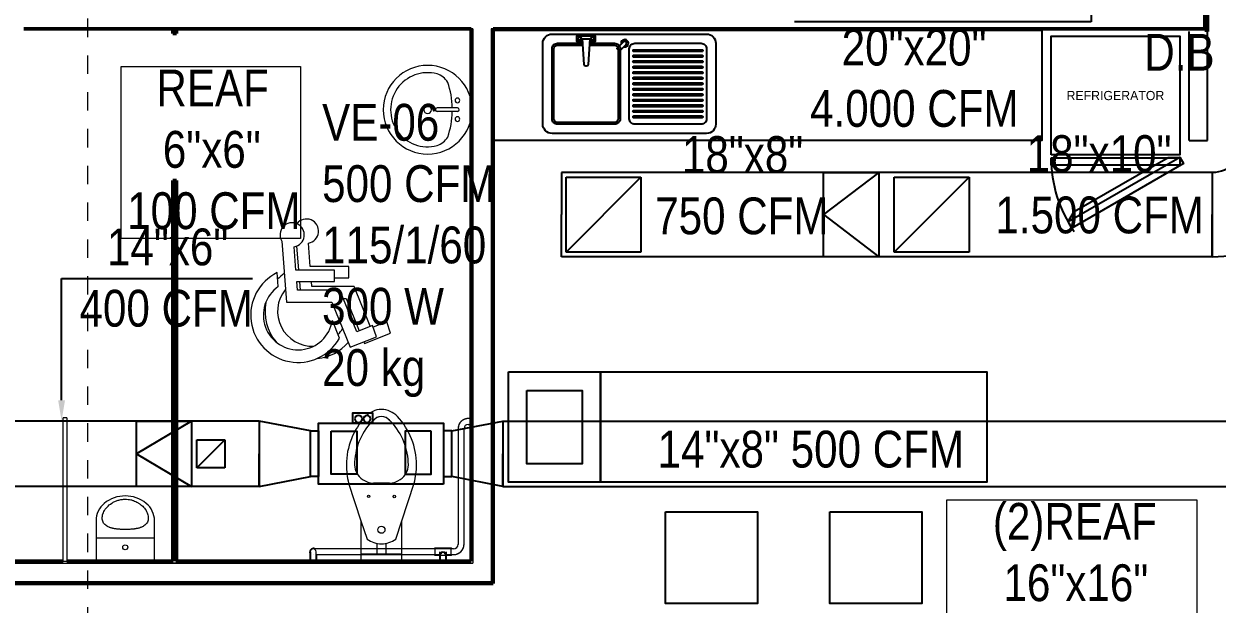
# Model space of a CAD drawing. Header units: inches. Extents: x -3 to 209, y -384 to 20.
# Drawn here: x 162.09 to 168.58, y -5.19 to -2.04 of the extents above; entities that cross this region are included whole.
import ezdxf
from ezdxf import colors
from ezdxf.entities.mleader import LeaderData, LeaderLine
from ezdxf.math import Vec2, Vec3

# ---------------------------------------------------------------- set-up
doc = ezdxf.new("R2010")
doc.units = ezdxf.units.IN
doc.header["$MEASUREMENT"] = 0
doc.linetypes.add('Grid Line 1_2_', pattern=[0.022225, 0.0127, -0.003175, 0.003175, -0.003175])
doc.linetypes.add('HIDDEN2', pattern=[0.1875, 0.125, -0.0625])
for name, color, linetype, lineweight in [('A-GENM', 253, 'Continuous', 9), ('A-WALL-PATT', 253, 'Continuous', 50), ('HVAC -Textos Extraccion', 2, 'Continuous', 9), ('HVAC -Textos Rejillas', 2, 'Continuous', 9), ('L-SITE', 253, 'Continuous', 9), ('P-SANR-FIXT', 253, 'Continuous', 9), ('Q-SPCQ', 253, 'Continuous', 9), ('S-GRID', 253, 'Continuous', 9)]:
    doc.layers.add(name, color=color, linetype=linetype, lineweight=lineweight)
for name, color, linetype in [('A-WALL', 253, 'Continuous'), ('BASE PLAN$0$NBS-HEAVY', 253, 'Continuous'), ('HVAC-Equipos', 3, 'Continuous'), ('HVAC-Extraccion', 114, 'Continuous'), ('HVAC-Rejillas', 2, 'HIDDEN2'), ('NFF-FURN', 253, 'Continuous'), ('NFF-LIGHT', 253, 'Continuous')]:
    doc.layers.add(name, color=color, linetype=linetype)
doc.styles.add('Arial Narrow', font='ARIALN.TTF', dxfattribs={"height": 0.00295})
doc.styles.add('darwinmerispeTEXT01', font='GOTHIC.TTF')
doc.styles.get("Standard").update_dxf_attribs({"font": 'arial.ttf'})

# ---------------------------------------------------------------- blocks, each defined once
blk = doc.blocks.new('rr')
at = {"linetype": 'ByBlock', "lineweight": -2}
for p, q in [((-0.0127, -0.0127), (0.0127, 0.0127)), ((-0.0127, -0.0127), (-0.0127, 0.0127)), ((-0.0127, 0.0127), (0.0127, 0.0127)), ((0.0127, 0.0127), (0.0127, -0.0127)), ((0.0127, -0.0127), (-0.0127, -0.0127))]:
    blk.add_line(p, q, dxfattribs=at)
blk = doc.blocks.new('VE')
for points in [[(-74845.233, 50895.4877), (-74845.1261, 50895.4877), (-74845.1261, 50895.5447), (-74845.233, 50895.5447)], [(-74845.619, 50895.1567), (-74844.939, 50895.1567), (-74844.939, 50895.4877), (-74845.619, 50895.4877)], [(-74845.619, 50895.4462), (-74845.619, 50895.1982), (-74845.6629, 50895.1982), (-74845.6629, 50895.4462)], [(-74845.5507, 50895.4454), (-74845.41, 50895.4454), (-74845.41, 50895.2115), (-74845.5507, 50895.2115)], [(-74845.0073, 50895.4454), (-74845.148, 50895.4454), (-74845.148, 50895.2115), (-74845.0073, 50895.2115)], [(-74844.939, 50895.4462), (-74844.939, 50895.1982), (-74844.8952, 50895.1982), (-74844.8952, 50895.4462)]]:
    blk.add_lwpolyline(points, close=True)
for centre in [(-74845.2028, 50895.5112), (-74845.1563, 50895.5112)]:
    blk.add_circle(centre, 0.0193)
blk = doc.blocks.new('faucet1')
at = {"layer": 'NFF-LIGHT', "linetype": 'ByBlock', "lineweight": -2}
blk.add_lwpolyline([(-103268.5, -52509.1), (-103299.5, -52509.1), (-103299.5, -52479.1), (-103199.5, -52479.1), (-103199.5, -52509.1), (-103230.5, -52509.1)], dxfattribs=at)
blk.add_lwpolyline([(-103269.5, -52494.1), (-103229.5, -52494.1), (-103238.9, -52634.8, -0.394848), (-103248.9, -52644.1), (-103250.2, -52644.1, -0.394848), (-103260.1, -52634.8), (-103269.5, -52494.1)], format="xyb", dxfattribs=at)
for centre, radius in [((-103284.5, -52494.1), 10), ((-103284.5, -52494.1), 8), ((-103214.5, -52494.1), 10), ((-103214.5, -52494.1), 8)]:
    blk.add_circle(centre, radius, dxfattribs=at)
blk = doc.blocks.new('sink1')
at = {"layer": 'NFF-LIGHT', "linetype": 'ByBlock', "lineweight": -2}
for points in [[(-103370.8, -52320.6), (-102530.8, -52320.6, -0.414214), (-102480.8, -52370.6), (-102480.8, -52810.6, -0.414214), (-102530.8, -52860.6), (-103370.8, -52860.6, -0.414214), (-103420.8, -52810.6), (-103420.8, -52370.6, -0.414214)], [(-102968.8, -52363.5), (-102968.8, -52363.5, 0.414214), (-102982.9, -52363.5), (-103018.3, -52398.9), (-103004.1, -52413), (-102968.8, -52377.7, 0.414214)], [(-102920.8, -52370.6), (-102560.8, -52370.6, -0.414214), (-102530.8, -52400.6), (-102530.8, -52780.6, -0.414214), (-102560.8, -52810.6), (-102920.8, -52810.6, -0.414214), (-102950.8, -52780.6), (-102950.8, -52400.6, -0.414214)], [(-102550.8, -52410.6), (-102550.8, -52410.6, -0.414214), (-102555.8, -52415.6), (-102925.8, -52415.6, -0.414214), (-102930.8, -52410.6), (-102930.8, -52410.6, -0.414214), (-102925.8, -52405.6), (-102555.8, -52405.6, -0.414214)], [(-102550.8, -52440.6), (-102550.8, -52440.6, -0.414214), (-102555.8, -52445.6), (-102925.8, -52445.6, -0.414214), (-102930.8, -52440.6), (-102930.8, -52440.6, -0.414214), (-102925.8, -52435.6), (-102555.8, -52435.6, -0.414214)], [(-102550.8, -52470.6), (-102550.8, -52470.6, -0.414214), (-102555.8, -52475.6), (-102925.8, -52475.6, -0.414214), (-102930.8, -52470.6), (-102930.8, -52470.6, -0.414214), (-102925.8, -52465.6), (-102555.8, -52465.6, -0.414214)], [(-102550.8, -52500.6), (-102550.8, -52500.6, -0.414214), (-102555.8, -52505.6), (-102925.8, -52505.6, -0.414214), (-102930.8, -52500.6), (-102930.8, -52500.6, -0.414214), (-102925.8, -52495.6), (-102555.8, -52495.6, -0.414214)], [(-102550.8, -52530.6), (-102550.8, -52530.6, -0.414214), (-102555.8, -52535.6), (-102925.8, -52535.6, -0.414214), (-102930.8, -52530.6), (-102930.8, -52530.6, -0.414214), (-102925.8, -52525.6), (-102555.8, -52525.6, -0.414214)], [(-102550.8, -52560.6), (-102550.8, -52560.6, -0.414214), (-102555.8, -52565.6), (-102925.8, -52565.6, -0.414214), (-102930.8, -52560.6), (-102930.8, -52560.6, -0.414214), (-102925.8, -52555.6), (-102555.8, -52555.6, -0.414214)], [(-102550.8, -52590.6), (-102550.8, -52590.6, -0.414214), (-102555.8, -52595.6), (-102925.8, -52595.6, -0.414214), (-102930.8, -52590.6), (-102930.8, -52590.6, -0.414214), (-102925.8, -52585.6), (-102555.8, -52585.6, -0.414214)], [(-102550.8, -52620.6), (-102550.8, -52620.6, -0.414214), (-102555.8, -52625.6), (-102925.8, -52625.6, -0.414214), (-102930.8, -52620.6), (-102930.8, -52620.6, -0.414214), (-102925.8, -52615.6), (-102555.8, -52615.6, -0.414214)], [(-102550.8, -52650.6), (-102550.8, -52650.6, -0.414214), (-102555.8, -52655.6), (-102925.8, -52655.6, -0.414214), (-102930.8, -52650.6), (-102930.8, -52650.6, -0.414214), (-102925.8, -52645.6), (-102555.8, -52645.6, -0.414214)], [(-102550.8, -52680.6), (-102550.8, -52680.6, -0.414214), (-102555.8, -52685.6), (-102925.8, -52685.6, -0.414214), (-102930.8, -52680.6), (-102930.8, -52680.6, -0.414214), (-102925.8, -52675.6), (-102555.8, -52675.6, -0.414214)], [(-102550.8, -52710.6), (-102550.8, -52710.6, -0.414214), (-102555.8, -52715.6), (-102925.8, -52715.6, -0.414214), (-102930.8, -52710.6), (-102930.8, -52710.6, -0.414214), (-102925.8, -52705.6), (-102555.8, -52705.6, -0.414214)], [(-102550.8, -52740.6), (-102550.8, -52740.6, -0.414214), (-102555.8, -52745.6), (-102925.8, -52745.6, -0.414214), (-102930.8, -52740.6), (-102930.8, -52740.6, -0.414214), (-102925.8, -52735.6), (-102555.8, -52735.6, -0.414214)], [(-102550.8, -52770.6), (-102550.8, -52770.6, -0.414214), (-102555.8, -52775.6), (-102925.8, -52775.6, -0.414214), (-102930.8, -52770.6), (-102930.8, -52770.6, -0.414214), (-102925.8, -52765.6), (-102555.8, -52765.6, -0.414214)]]:
    blk.add_lwpolyline(points, format="xyb", close=True, dxfattribs=at)
for points in [[(-103167.5, -52370.6), (-103030.8, -52370.6, -0.414214), (-103000.8, -52400.6), (-103000.8, -52780.6, -0.414214), (-103030.8, -52810.6), (-103340.8, -52810.6, -0.414214), (-103370.8, -52780.6), (-103370.8, -52400.6, -0.414214), (-103340.8, -52370.6), (-103204.2, -52370.6)], [(-103168.2, -52380.6), (-103030.8, -52380.6, -0.414214), (-103010.8, -52400.6), (-103010.8, -52780.6, -0.414214), (-103030.8, -52800.6), (-103340.8, -52800.6, -0.414214), (-103360.8, -52780.6), (-103360.8, -52400.6, -0.414214), (-103340.8, -52380.6), (-103203.5, -52380.6)]]:
    blk.add_lwpolyline(points, format="xyb", dxfattribs=at)
blk.add_arc((-102975.8, -52370.6), 20, 255, 195, dxfattribs=at)
blk.add_blockref('faucet1', (63.7, 148.5), dxfattribs=at)

msp = doc.modelspace()

# ---------------------------------------------------------------- linework, layer by layer
at = {"layer": 'A-GENM'}
for p, q in [((164.0909, -4.2014), (164.0802, -4.192)), ((163.8585, -4.533), (163.9258, -4.7381)), ((164.0798, -4.533), (163.9941, -4.533)), ((164.0798, -4.533), (163.9941, -4.533)), ((164.1481, -4.7381), (164.2155, -4.533)), ((163.9258, -4.7381), (163.9589, -4.8386)), ((163.9258, -4.7381), (163.9258, -4.9584)), ((164.1151, -4.8386), (164.1481, -4.7381)), ((164.1481, -4.9584), (164.1481, -4.7381)), ((164.0116, -4.8606), (164.0116, -4.9203)), ((164.0624, -4.9203), (164.0624, -4.8606)), ((164.1481, -4.9203), (163.9258, -4.9203)), ((163.9258, -4.9584), (164.1481, -4.9584))]:
    msp.add_line(p, q, dxfattribs=at)
for centre, radius in [((163.9671, -4.606), 0.00635), ((164.1068, -4.606), 0.00666), ((164.037, -4.787), 0.0191)]:
    msp.add_circle(centre, radius, dxfattribs=at)
for centre, radius, start, end in [((164.0385, -4.2535), 0.1206, 90.74885, 136.84973), ((164.0354, -4.2535), 0.1206, 43.15027, 89.25115), ((164.2317, -4.4346), 0.3853, 136.84973, 180), ((164.2317, -4.4346), 0.3409, 136.84973, 180), ((164.0385, -4.2535), 0.0761, 126.06918, 136.84973), ((164.037, -4.2262), 0.0551, 90, 145.88652), ((164.037, -4.2262), 0.0551, 90, 141.66023), ((164.037, -4.2262), 0.0551, 38.33977, 90), ((164.037, -4.2262), 0.0551, 34.11348, 90), ((163.8422, -4.4346), 0.3409, 0, 43.15027), ((163.8422, -4.4346), 0.3853, 0, 43.15027), ((164.2532, -4.4346), 0.4068, 180, 194), ((163.9829, -4.4346), 0.0921, 180, 238.30179), ((164.091, -4.4346), 0.0921, 301.69821, 0), ((163.8207, -4.4346), 0.4068, 346, 0), ((163.9941, -4.4346), 0.0984, 232.74369, 270), ((164.0798, -4.4346), 0.0984, 270, 307.25631), ((164.0386, -4.7217), 0.1415, 235.67804, 269.31594), ((164.0353, -4.7217), 0.1415, 270.68406, 304.32196)]:
    msp.add_arc(centre, radius, start, end, dxfattribs=at)
at = {"layer": 'A-WALL', "lineweight": 50}
for p, q in [((168.5252, -2.0708), (168.5252, 3.0031)), ((168.5102, 2.8434), (168.5102, -2.0708)), ((168.5102, -2.0633), (168.5102, -1.9583)), ((168.5252, -1.9583), (168.5252, -2.0783)), ((162.0932, -2.0633), (164.5237, -2.0633)), ((162.9037, -2.0709), (162.9037, -2.0884)), ((162.9237, -2.0709), (162.9037, -2.0709)), ((162.9237, -2.0884), (162.9237, -2.0709)), ((164.5237, -2.0633), (164.5237, -4.9584)), ((164.6437, -2.0633), (168.5102, -2.0633)), ((164.6437, -4.9584), (164.6437, -2.0633)), ((168.5102, -2.0708), (168.5252, -2.0708)), ((162.9037, -2.0884), (162.9237, -2.0884)), ((162.9037, -2.8884), (162.9037, -4.9584)), ((162.9237, -2.8884), (162.9037, -2.8884)), ((162.9237, -4.9584), (162.9237, -2.8884)), ((162.3079, -4.9584), (161.6436, -4.9584)), ((162.9037, -4.9584), (162.3279, -4.9584)), ((164.5237, -4.9584), (162.9237, -4.9584)), ((164.6437, -5.0684), (164.6437, -4.9584)), ((158.8737, -5.0784), (164.6437, -5.0784)), ((164.6437, -5.0784), (164.6437, -5.0684))]:
    msp.add_line(p, q, dxfattribs=at)
at = {"layer": 'A-WALL', "lineweight": 18}
for p, q in [((164.5337, -2.0633), (164.5237, -2.0633)), ((164.5337, -2.0633), (164.5337, -4.9584)), ((164.6437, -2.0633), (164.6337, -2.0633)), ((164.6337, -2.0633), (164.6337, -4.9584)), ((162.3079, -4.9584), (162.3079, -4.1784)), ((162.3279, -4.1784), (162.3079, -4.1784)), ((162.3279, -4.1784), (162.3279, -4.9584)), ((161.6436, -4.9684), (162.9037, -4.9684)), ((162.3079, -4.9584), (162.3279, -4.9584)), ((162.9037, -4.9684), (162.9037, -4.9584)), ((162.9037, -4.9684), (162.9237, -4.9684)), ((162.9237, -4.9684), (162.9037, -4.9684)), ((162.9237, -4.9684), (162.9237, -4.9584)), ((162.9237, -4.9684), (164.5337, -4.9684)), ((164.5337, -4.9584), (164.5337, -4.9684)), ((164.6337, -4.9584), (164.6337, -4.9684)), ((164.6337, -4.9684), (164.6337, -5.0684)), ((158.8737, -5.0684), (164.6337, -5.0684))]:
    msp.add_line(p, q, dxfattribs=at)
at = {"layer": 'A-WALL-PATT', "linetype": 'Continuous', "lineweight": 9}
for p, q in [((164.6337, -2.0679), (164.6383, -2.0633)), ((168.5199, -2.0708), (168.5252, -2.0655)), ((162.9161, -2.0884), (162.9237, -2.0809)), ((164.5237, -2.1072), (164.5337, -2.0972)), ((164.6337, -2.1386), (164.6437, -2.1286)), ((164.5237, -2.1779), (164.5337, -2.1679)), ((164.6337, -2.2093), (164.6437, -2.1993)), ((164.5237, -2.2486), (164.5337, -2.2386)), ((164.5237, -2.3193), (164.5337, -2.3093)), ((164.6337, -2.2801), (164.6437, -2.2701)), ((164.5237, -2.3901), (164.5337, -2.3801)), ((164.6337, -2.3508), (164.6437, -2.3408)), ((164.5237, -2.4608), (164.5337, -2.4508)), ((164.6337, -2.4215), (164.6437, -2.4115)), ((164.5237, -2.5315), (164.5337, -2.5215)), ((164.6337, -2.4922), (164.6437, -2.4822)), ((164.5237, -2.6022), (164.5337, -2.5922)), ((164.6337, -2.5629), (164.6437, -2.5529)), ((164.6337, -2.6336), (164.6437, -2.6236)), ((164.5237, -2.6729), (164.5337, -2.6629)), ((164.6337, -2.7043), (164.6437, -2.6943)), ((164.5237, -2.7436), (164.5337, -2.7336)), ((164.6337, -2.775), (164.6437, -2.765)), ((164.5237, -2.8143), (164.5337, -2.8043)), ((164.6337, -2.8457), (164.6437, -2.8357)), ((164.5237, -2.885), (164.5337, -2.875)), ((164.6337, -2.9164), (164.6437, -2.9064)), ((162.9037, -2.9494), (162.9237, -2.9294)), ((164.5237, -2.9557), (164.5337, -2.9457)), ((164.6337, -2.9872), (164.6437, -2.9772)), ((162.9037, -3.0201), (162.9237, -3.0001)), ((164.5237, -3.0264), (164.5337, -3.0164)), ((162.9037, -3.0908), (162.9237, -3.0708)), ((164.5237, -3.0972), (164.5337, -3.0872)), ((164.6337, -3.0579), (164.6437, -3.0479)), ((162.9037, -3.1615), (162.9237, -3.1415)), ((164.5237, -3.1679), (164.5337, -3.1579)), ((164.6337, -3.1286), (164.6437, -3.1186)), ((162.9037, -3.2322), (162.9237, -3.2122)), ((164.5237, -3.2386), (164.5337, -3.2286)), ((164.6337, -3.1993), (164.6437, -3.1893)), ((162.9037, -3.3029), (162.9237, -3.2829)), ((164.5237, -3.3093), (164.5337, -3.2993)), ((164.6337, -3.27), (164.6437, -3.26)), ((162.9037, -3.3737), (162.9237, -3.3537)), ((164.5237, -3.38), (164.5337, -3.37)), ((164.6337, -3.3407), (164.6437, -3.3307)), ((162.9037, -3.4444), (162.9237, -3.4244)), ((164.6337, -3.4114), (164.6437, -3.4014)), ((162.9037, -3.5151), (162.9237, -3.4951)), ((164.5237, -3.4507), (164.5337, -3.4407)), ((164.6337, -3.4821), (164.6437, -3.4721)), ((162.9037, -3.5858), (162.9237, -3.5658)), ((164.5237, -3.5214), (164.5337, -3.5114)), ((164.6337, -3.5528), (164.6437, -3.5428)), ((164.5237, -3.5921), (164.5337, -3.5821)), ((164.6337, -3.6236), (164.6437, -3.6136)), ((162.9037, -3.6565), (162.9237, -3.6365)), ((164.5237, -3.6628), (164.5337, -3.6528)), ((164.6337, -3.6943), (164.6437, -3.6843)), ((162.9037, -3.7272), (162.9237, -3.7072)), ((164.5237, -3.7336), (164.5337, -3.7236)), ((164.6337, -3.765), (164.6437, -3.755)), ((162.9037, -3.7979), (162.9237, -3.7779)), ((164.5237, -3.8043), (164.5337, -3.7943)), ((162.9037, -3.8686), (162.9237, -3.8486)), ((164.5237, -3.875), (164.5337, -3.865)), ((164.6337, -3.8357), (164.6437, -3.8257)), ((162.9037, -3.9393), (162.9237, -3.9193)), ((164.5237, -3.9457), (164.5337, -3.9357)), ((164.6337, -3.9064), (164.6437, -3.8964)), ((162.9037, -4.0101), (162.9237, -3.9901)), ((164.5237, -4.0164), (164.5337, -4.0064)), ((164.6337, -3.9771), (164.6437, -3.9671)), ((162.9037, -4.0808), (162.9237, -4.0608)), ((164.5237, -4.0871), (164.5337, -4.0771)), ((164.6337, -4.0478), (164.6437, -4.0378)), ((162.9037, -4.1515), (162.9237, -4.1315)), ((164.5237, -4.1578), (164.5337, -4.1478)), ((164.6337, -4.1185), (164.6437, -4.1085)), ((162.9037, -4.2222), (162.9237, -4.2022)), ((164.6337, -4.1892), (164.6437, -4.1792)), ((162.9037, -4.2929), (162.9237, -4.2729)), ((164.5237, -4.2285), (164.5337, -4.2185)), ((164.6337, -4.2599), (164.6437, -4.2499)), ((162.9037, -4.3636), (162.9237, -4.3436)), ((164.5237, -4.2992), (164.5337, -4.2892)), ((164.6337, -4.3307), (164.6437, -4.3207)), ((164.5237, -4.3699), (164.5337, -4.3599)), ((164.6337, -4.4014), (164.6437, -4.3914)), ((162.9037, -4.4343), (162.9237, -4.4143)), ((164.5237, -4.4407), (164.5337, -4.4307)), ((164.6337, -4.4721), (164.6437, -4.4621)), ((162.9037, -4.505), (162.9237, -4.485)), ((164.5237, -4.5114), (164.5337, -4.5014)), ((164.6337, -4.5428), (164.6437, -4.5328)), ((162.9037, -4.5757), (162.9237, -4.5557)), ((164.5237, -4.5821), (164.5337, -4.5721)), ((164.6337, -4.6135), (164.6437, -4.6035)), ((162.9037, -4.6464), (162.9237, -4.6264)), ((164.5237, -4.6528), (164.5337, -4.6428)), ((162.9037, -4.7172), (162.9237, -4.6972)), ((164.5237, -4.7235), (164.5337, -4.7135)), ((164.6337, -4.6842), (164.6437, -4.6742)), ((162.9037, -4.7879), (162.9237, -4.7679)), ((164.5237, -4.7942), (164.5337, -4.7842)), ((164.6337, -4.7549), (164.6437, -4.7449)), ((162.9037, -4.8586), (162.9237, -4.8386)), ((164.5237, -4.8649), (164.5337, -4.8549)), ((164.6337, -4.8256), (164.6437, -4.8156)), ((162.9037, -4.9293), (162.9237, -4.9093)), ((164.5237, -4.9356), (164.5337, -4.9256)), ((164.6337, -4.8963), (164.6437, -4.8863)), ((162.0867, -4.9684), (162.0967, -4.9584)), ((162.1574, -4.9684), (162.1674, -4.9584)), ((162.2282, -4.9684), (162.2382, -4.9584)), ((162.2989, -4.9684), (162.3089, -4.9584)), ((162.3696, -4.9684), (162.3796, -4.9584)), ((162.4403, -4.9684), (162.4503, -4.9584)), ((162.511, -4.9684), (162.521, -4.9584)), ((162.5817, -4.9684), (162.5917, -4.9584)), ((162.6524, -4.9684), (162.6624, -4.9584)), ((162.7231, -4.9684), (162.7331, -4.9584)), ((162.7938, -4.9684), (162.8038, -4.9584)), ((162.8645, -4.9684), (162.8745, -4.9584)), ((162.9353, -4.9684), (162.9453, -4.9584)), ((163.006, -4.9684), (163.016, -4.9584)), ((163.0767, -4.9684), (163.0867, -4.9584)), ((163.1474, -4.9684), (163.1574, -4.9584)), ((163.2181, -4.9684), (163.2281, -4.9584)), ((163.2888, -4.9684), (163.2988, -4.9584)), ((163.3595, -4.9684), (163.3695, -4.9584)), ((163.4302, -4.9684), (163.4402, -4.9584)), ((163.5009, -4.9684), (163.5109, -4.9584)), ((163.5717, -4.9684), (163.5817, -4.9584)), ((163.6424, -4.9684), (163.6524, -4.9584)), ((163.7131, -4.9684), (163.7231, -4.9584)), ((163.7838, -4.9684), (163.7938, -4.9584)), ((163.8545, -4.9684), (163.8645, -4.9584)), ((163.9252, -4.9684), (163.9352, -4.9584)), ((163.9959, -4.9684), (164.0059, -4.9584)), ((164.0666, -4.9684), (164.0766, -4.9584)), ((164.1373, -4.9684), (164.1473, -4.9584)), ((164.2081, -4.9684), (164.2181, -4.9584)), ((164.2788, -4.9684), (164.2888, -4.9584)), ((164.3495, -4.9684), (164.3595, -4.9584)), ((164.4202, -4.9684), (164.4302, -4.9584)), ((164.4909, -4.9684), (164.5009, -4.9584)), ((164.6337, -4.9671), (164.6437, -4.9571)), ((164.6337, -5.0378), (164.6437, -5.0278)), ((162.1182, -5.0784), (162.1282, -5.0684)), ((162.1889, -5.0784), (162.1989, -5.0684)), ((162.2596, -5.0784), (162.2696, -5.0684)), ((162.3303, -5.0784), (162.3403, -5.0684)), ((162.401, -5.0784), (162.411, -5.0684)), ((162.4717, -5.0784), (162.4817, -5.0684)), ((162.5424, -5.0784), (162.5524, -5.0684)), ((162.6131, -5.0784), (162.6231, -5.0684)), ((162.6838, -5.0784), (162.6938, -5.0684)), ((162.7545, -5.0784), (162.7645, -5.0684)), ((162.8253, -5.0784), (162.8353, -5.0684)), ((162.896, -5.0784), (162.906, -5.0684)), ((162.9667, -5.0784), (162.9767, -5.0684)), ((163.0374, -5.0784), (163.0474, -5.0684)), ((163.1081, -5.0784), (163.1181, -5.0684)), ((163.1788, -5.0784), (163.1888, -5.0684)), ((163.2495, -5.0784), (163.2595, -5.0684)), ((163.3202, -5.0784), (163.3302, -5.0684)), ((163.3909, -5.0784), (163.4009, -5.0684)), ((163.4617, -5.0784), (163.4717, -5.0684)), ((163.5324, -5.0784), (163.5424, -5.0684)), ((163.6031, -5.0784), (163.6131, -5.0684)), ((163.6738, -5.0784), (163.6838, -5.0684)), ((163.7445, -5.0784), (163.7545, -5.0684)), ((163.8152, -5.0784), (163.8252, -5.0684)), ((163.8859, -5.0784), (163.8959, -5.0684)), ((163.9566, -5.0784), (163.9666, -5.0684)), ((164.0273, -5.0784), (164.0373, -5.0684)), ((164.0981, -5.0784), (164.1081, -5.0684)), ((164.1688, -5.0784), (164.1788, -5.0684)), ((164.2395, -5.0784), (164.2495, -5.0684)), ((164.3102, -5.0784), (164.3202, -5.0684)), ((164.3809, -5.0784), (164.3909, -5.0684)), ((164.4516, -5.0784), (164.4616, -5.0684)), ((164.5223, -5.0784), (164.5323, -5.0684)), ((164.593, -5.0784), (164.603, -5.0684))]:
    msp.add_line(p, q, dxfattribs=at)
at = {"layer": 'BASE PLAN$0$NBS-HEAVY'}
for p, q in [((168.4252, -2.6708), (168.4252, -2.0783)), ((168.5252, -2.6708), (168.5252, -2.0783)), ((168.4252, -2.6708), (168.5252, -2.6708))]:
    msp.add_line(p, q, dxfattribs=at)
at = {"layer": 'HVAC -Textos Rejillas'}
for points in [[(163.5965, -3.2031), (162.6219, -3.2031), (162.6219, -2.2685), (163.5965, -2.2685)], [(168.4683, -5.5592), (167.1091, -5.5592), (167.1091, -4.6247), (168.4683, -4.6247)]]:
    msp.add_lwpolyline(points, close=True, dxfattribs=at)
at = {"layer": 'HVAC-Extraccion'}
for p, q in [((168.5518, -2.8452), (165.0153, -2.8452)), ((165.0153, -2.8452), (165.0153, -3.0738)), ((168.5518, -2.8452), (168.5518, -3.0738)), ((165.0153, -3.3024), (165.0153, -3.0738)), ((168.5518, -3.3024), (168.5518, -3.0738)), ((168.5518, -3.3024), (165.0153, -3.3024)), ((163.373, -4.1958), (161.4428, -4.1958)), ((163.373, -4.1958), (163.373, -4.3736)), ((164.6968, -4.1958), (164.6968, -4.3736)), ((164.6968, -4.1958), (169.0861, -4.1958)), ((163.373, -4.5514), (163.373, -4.3736)), ((164.6968, -4.5514), (164.6968, -4.3736)), ((163.373, -4.5514), (161.4428, -4.5514)), ((164.6968, -4.5514), (169.0861, -4.5514))]:
    msp.add_line(p, q, dxfattribs=at)
msp.add_lwpolyline([(168.5518, -2.8452), (168.5518, -3.3024, 0.414214), (169.1805, -2.6738), (168.7233, -2.6738, -0.414214)], format="xyb", close=True, dxfattribs=at)
for points in [[(166.739, -2.8452), (166.739, -3.3024), (166.439, -3.3024), (166.439, -2.8452), (166.739, -2.8452), (166.439, -3.0738), (166.739, -3.3024)], [(163.0051, -4.1958), (163.0051, -4.5514), (162.7051, -4.5514), (162.7051, -4.1958), (163.0051, -4.1958), (162.7051, -4.3736), (163.0051, -4.5514)]]:
    msp.add_lwpolyline(points, dxfattribs=at)
for points in [[(163.651, -4.2495), (163.373, -4.1958), (163.373, -4.5514), (163.651, -4.4975)], [(164.4187, -4.2495), (164.6968, -4.1958), (164.6968, -4.5514), (164.4187, -4.4975)]]:
    msp.add_lwpolyline(points, close=True, dxfattribs=at)
at = {"layer": 'L-SITE'}
for p, q in [((163.495, -3.2173), (163.5203, -3.5495)), ((163.6499, -3.3555), (163.6402, -3.2287)), ((163.5724, -3.3755), (163.5628, -3.2487)), ((163.576, -3.2435), (163.5861, -3.3755)), ((163.8589, -3.3555), (163.6499, -3.3555)), ((163.8589, -3.4172), (163.8589, -3.3555)), ((163.4766, -3.4651), (163.4708, -3.3892)), ((163.7815, -3.3755), (163.5724, -3.3755)), ((163.7815, -3.4372), (163.7815, -3.3755)), ((163.7815, -3.4172), (163.8589, -3.4172)), ((163.5807, -3.4843), (163.5771, -3.4372)), ((163.5771, -3.4372), (163.7815, -3.4372)), ((163.8111, -3.4843), (163.5807, -3.4843)), ((163.5908, -3.4372), (163.5944, -3.4843)), ((163.6582, -3.4643), (163.6561, -3.4372)), ((163.8885, -3.4643), (163.6582, -3.4643)), ((163.9029, -3.7101), (163.8111, -3.4843)), ((163.9765, -3.6807), (163.8885, -3.4643)), ((163.5203, -3.5495), (163.7672, -3.5495)), ((163.7672, -3.5495), (163.8669, -3.7947)), ((163.8294, -3.5295), (163.8447, -3.5295)), ((163.8447, -3.5295), (163.916, -3.7049)), ((163.809, -3.7449), (163.7703, -3.6498)), ((163.9882, -3.676), (163.9029, -3.7101)), ((164.0094, -3.7377), (163.9882, -3.676)), ((164.0657, -3.656), (163.9915, -3.6857)), ((164.0868, -3.7177), (164.0657, -3.656)), ((163.8669, -3.7947), (164.0094, -3.7377)), ((163.9444, -3.7747), (164.0868, -3.7177)), ((163.9406, -3.7652), (163.9444, -3.7747))]:
    msp.add_line(p, q, dxfattribs=at)
for centre, radius, start, end in [((163.6293, -3.1636), 0.066, 279.52961, 141.93419), ((163.5518, -3.1836), 0.066, 279.52961, 210.67771), ((163.5839, -3.6202), 0.2573, 116.09402, 331.00806), ((163.6614, -3.6002), 0.2573, 126.59703, 137.20568), ((163.5839, -3.6202), 0.1887, 124.68421, 350.97943), ((163.6614, -3.6002), 0.1887, 141.09114, 272.52563), ((163.6614, -3.6002), 0.2573, 168.96149, 220.11234), ((163.6614, -3.6002), 0.1887, 318.12405, 330.83345), ((163.6614, -3.6002), 0.2573, 276.14903, 319.26314)]:
    msp.add_arc(centre, radius, start, end, dxfattribs=at)
at = {"layer": 'NFF-FURN'}
for points in [[(164.6436, -2.0708), (167.6252, -2.0708), (167.6252, -2.6708), (164.6436, -2.6708), (164.6436, -2.0708)], [(167.6752, -2.7491), (167.6752, -2.1041), (168.3752, -2.1041), (168.3752, -2.7491), (167.6752, -2.7491)], [(167.6752, -2.7641), (168.3752, -2.7641), (168.3752, -2.8041), (167.6752, -2.8041), (167.6752, -2.7641)], [(167.769, -3.1119), (168.3752, -2.7619), (168.3952, -2.7966), (167.789, -3.1466), (167.769, -3.1119)], [(167.8004, -3.0574), (168.3114, -2.7624), (168.3752, -2.7619)], [(167.769, -3.1119), (167.8004, -3.0574)], [(164.7271, -3.929), (165.2271, -3.929), (165.2271, -4.529), (164.7271, -4.529), (164.7271, -3.929)], [(165.2271, -3.929), (167.3271, -3.929), (167.3271, -4.529), (165.2271, -4.529), (165.2271, -3.929)], [(164.8271, -4.029), (165.1271, -4.029), (165.1271, -4.429), (164.8271, -4.429), (164.8271, -4.029)], [(165.5809, -4.6887), (166.0809, -4.6887), (166.0809, -5.1887), (165.5809, -5.1887), (165.5809, -4.6887)], [(166.4734, -4.6887), (166.9734, -4.6887), (166.9734, -5.1887), (166.4734, -5.1887), (166.4734, -4.6887)]]:
    msp.add_lwpolyline(points, dxfattribs=at)
at = {"layer": 'NFF-LIGHT'}
msp.add_arc((168.3765, -2.7641), 0.7013, 180.00316, 214.91207, dxfattribs=at)
at = {"layer": 'P-SANR-FIXT'}
for p, q in [((164.45, -2.4939), (164.3391, -2.4939)), ((164.45, -2.513), (164.3391, -2.513)), ((162.4862, -4.7375), (162.4862, -4.9584)), ((162.8037, -4.9584), (162.8037, -4.7375)), ((162.4862, -4.8314), (162.8037, -4.8314)), ((162.4862, -4.9584), (162.8037, -4.9584))]:
    msp.add_line(p, q, dxfattribs=at)
msp.add_circle((162.6449, -4.8822), 0.0134, dxfattribs=at)
for centre, radius, start, end in [((164.288, -2.5034), 0.2413, 90, 270), ((164.288, -2.5034), 0.2413, 270, 90), ((164.288, -2.5034), 0.2014, 75.30711, 284.69289), ((164.3072, -2.4082), 0.1045, 30.79274, 72.19039), ((163.9699, -2.5034), 0.4523, 1.20673, 19.20864), ((164.45, -2.4526), 0.0127, 90, 270), ((164.45, -2.4526), 0.0127, 270, 90), ((164.288, -2.5034), 0.0206, 90, 270), ((164.288, -2.5034), 0.0206, 270, 90), ((164.3391, -2.5034), 0.00952, 90, 270), ((163.9699, -2.5034), 0.4523, 340.79136, 358.79327), ((164.45, -2.5034), 0.00952, 270, 90), ((164.45, -2.5542), 0.0127, 90, 270), ((164.45, -2.5542), 0.0127, 270, 90), ((164.3072, -2.5987), 0.1045, 287.80961, 329.20726), ((162.6449, -4.7834), 0.1806, 50.8479, 129.1521), ((162.6075, -4.7375), 0.1214, 129.1521, 180), ((162.6823, -4.7375), 0.1214, 0, 50.8479)]:
    msp.add_arc(centre, radius, start, end, dxfattribs=at)
for points, knots in [([(162.6449, -4.7856), (162.6397, -4.7855), (162.6322, -4.7854), (162.6225, -4.7851), (162.6153, -4.7846), (162.6095, -4.7842), (162.6049, -4.7837), (162.6005, -4.7833), (162.5951, -4.7826), (162.5888, -4.7817), (162.5828, -4.7806), (162.5781, -4.7796), (162.5744, -4.7787), (162.5708, -4.7778), (162.5665, -4.7766), (162.5624, -4.7752), (162.5592, -4.774), (162.5546, -4.7722), (162.5472, -4.7686), (162.5382, -4.7626), (162.5304, -4.7548), (162.5245, -4.7458), (162.5208, -4.7357), (162.5193, -4.7246), (162.5204, -4.7088), (162.5273, -4.6879), (162.5445, -4.6631), (162.5661, -4.6448), (162.5875, -4.6331), (162.6054, -4.6263), (162.6248, -4.622), (162.6381, -4.621), (162.6449, -4.621)], [-1, -1, -1, -1, -0.965909, -0.948864, -0.931818, -0.914773, -0.90625, -0.897727, -0.880682, -0.863636, -0.846591, -0.829545, -0.821023, -0.8125, -0.795455, -0.778409, -0.769886, -0.761364, -0.727273, -0.681818, -0.636364, -0.590909, -0.545455, -0.5, -0.454545, -0.363636, -0.272727, -0.181818, -0.136364, -0.090909, -0.045455, 0, 0, 0, 0]), ([(162.6449, -4.621), (162.65, -4.621), (162.6601, -4.6216), (162.6724, -4.6236), (162.6819, -4.626), (162.6912, -4.6289), (162.7022, -4.6333), (162.7124, -4.6386), (162.72, -4.6433), (162.7307, -4.6508), (162.7468, -4.6652), (162.7625, -4.6879), (162.7695, -4.7088), (162.7705, -4.7246), (162.769, -4.7357), (162.7653, -4.7458), (162.7595, -4.7548), (162.7516, -4.7626), (162.7435, -4.7681), (162.736, -4.7718), (162.7299, -4.7744), (162.7234, -4.7766), (162.7164, -4.7786), (162.7102, -4.78), (162.705, -4.781), (162.701, -4.7817), (162.6969, -4.7823), (162.6926, -4.7829), (162.6883, -4.7834), (162.6838, -4.7839), (162.6792, -4.7842), (162.6729, -4.7847), (162.6649, -4.7852), (162.6551, -4.7855), (162.6484, -4.7855), (162.6449, -4.7856)], [-1, -1, -1, -1, -0.965909, -0.931818, -0.914773, -0.897727, -0.863636, -0.829545, -0.8125, -0.795455, -0.727273, -0.636364, -0.545455, -0.5, -0.454545, -0.409091, -0.363636, -0.318182, -0.272727, -0.25, -0.227273, -0.204545, -0.181818, -0.159091, -0.147727, -0.136364, -0.125, -0.113636, -0.102273, -0.090909, -0.079545, -0.068182, -0.045455, -0.022727, 0, 0, 0, 0])]:
    msp.add_open_spline(points, degree=3, knots=knots, dxfattribs=at)
at = {"layer": 'Q-SPCQ'}
for p, q in [((164.5205, -4.1826), (164.5078, -4.1826)), ((164.5078, -4.2143), (164.5205, -4.2143)), ((164.5237, -4.1572), (164.5205, -4.1572)), ((164.5205, -4.1572), (164.5205, -4.1586)), ((164.5237, -4.1572), (164.5205, -4.1572)), ((164.5205, -4.1824), (164.5205, -4.1572)), ((164.5205, -4.2397), (164.5205, -4.2144)), ((164.4538, -4.2365), (164.4538, -4.866)), ((164.4856, -4.8667), (164.4856, -4.2365)), ((164.5205, -4.2383), (164.5205, -4.2397)), ((164.5205, -4.2397), (164.5237, -4.2397)), ((164.5205, -4.2397), (164.5237, -4.2397)), ((163.6474, -4.9065), (163.6474, -4.9573)), ((163.6506, -4.9065), (163.6506, -4.9573)), ((164.3205, -4.8906), (163.6664, -4.8906)), ((163.6823, -4.9573), (163.6823, -4.9065)), ((163.6823, -4.9573), (163.6823, -4.9223)), ((163.6823, -4.9223), (164.3205, -4.9223)), ((163.6855, -4.9573), (163.6855, -4.9222)), ((164.3273, -4.8874), (164.3205, -4.8906)), ((164.3273, -4.8874), (164.3205, -4.8906)), ((164.4221, -4.8906), (164.3205, -4.8906)), ((164.3205, -4.9223), (164.3273, -4.9255)), ((164.3205, -4.9223), (164.3273, -4.9255)), ((164.3205, -4.9223), (164.3554, -4.9223)), ((164.4153, -4.8874), (164.3273, -4.8874)), ((164.4153, -4.8874), (164.3273, -4.8874)), ((164.3273, -4.8874), (164.3273, -4.9065)), ((164.3273, -4.9065), (164.3273, -4.9255)), ((164.3273, -4.9255), (164.3522, -4.9255)), ((164.3273, -4.9255), (164.3523, -4.9255)), ((164.3522, -4.9065), (164.3522, -4.9223)), ((164.3522, -4.9255), (164.3522, -4.9573)), ((164.3522, -4.9255), (164.3522, -4.9573)), ((164.3554, -4.9223), (164.3554, -4.9573)), ((164.3554, -4.9255), (164.3871, -4.9255)), ((164.3872, -4.9223), (164.4221, -4.9223)), ((164.3872, -4.9573), (164.3872, -4.9223)), ((164.3903, -4.9223), (164.3903, -4.9065)), ((164.3903, -4.9573), (164.3903, -4.9255)), ((164.3903, -4.9255), (164.4153, -4.9255)), ((164.3903, -4.9255), (164.4153, -4.9255)), ((164.3903, -4.9573), (164.3903, -4.9255)), ((164.4221, -4.8906), (164.4153, -4.8874)), ((164.4221, -4.8906), (164.4153, -4.8874)), ((164.4153, -4.9065), (164.4153, -4.8874)), ((164.4153, -4.9255), (164.4153, -4.9065)), ((164.4153, -4.9255), (164.4221, -4.9223)), ((164.4153, -4.9255), (164.4221, -4.9223)), ((164.4285, -4.8906), (164.4221, -4.8906)), ((164.4221, -4.9223), (164.4285, -4.9223)), ((164.4538, -4.8652), (164.4538, -4.8662)), ((163.6266, -4.9573), (163.6252, -4.9573)), ((163.6252, -4.9573), (163.6252, -4.9578)), ((163.6252, -4.9573), (163.6252, -4.9578)), ((163.6252, -4.9573), (163.6252, -4.9578)), ((163.6266, -4.9573), (163.6504, -4.9573)), ((163.6266, -4.9573), (163.6266, -4.9573)), ((163.6825, -4.9573), (163.7063, -4.9573)), ((163.7077, -4.9573), (163.7063, -4.9573)), ((163.7063, -4.9573), (163.7063, -4.9573)), ((163.7077, -4.9584), (163.7077, -4.9573)), ((163.7077, -4.9584), (163.7077, -4.9573)), ((163.7077, -4.9584), (163.7077, -4.9573)), ((164.3314, -4.9573), (164.33, -4.9573)), ((164.33, -4.9573), (164.33, -4.9584)), ((164.33, -4.9573), (164.33, -4.9584)), ((164.33, -4.9573), (164.3713, -4.9573)), ((164.3713, -4.9573), (164.4126, -4.9573)), ((164.4126, -4.9573), (164.4112, -4.9573)), ((164.4126, -4.9584), (164.4126, -4.9573)), ((164.4126, -4.9584), (164.4126, -4.9573))]:
    msp.add_line(p, q, dxfattribs=at)
at = {"layer": 'Q-SPCQ', "flags": 128}
for points in [[(164.5078, -4.1826), (164.5057, -4.1826), (164.5035, -4.1827), (164.5014, -4.1829), (164.4992, -4.1832), (164.4971, -4.1836), (164.495, -4.1841), (164.4929, -4.1847), (164.4908, -4.1853), (164.4888, -4.186), (164.4868, -4.1868), (164.4848, -4.1877), (164.4829, -4.1887), (164.481, -4.1897), (164.4791, -4.1908), (164.4773, -4.192), (164.4756, -4.1932), (164.4739, -4.1946), (164.4722, -4.196), (164.4706, -4.1974), (164.4691, -4.1989), (164.4676, -4.2005), (164.4662, -4.2021), (164.4649, -4.2038), (164.4636, -4.2056), (164.4624, -4.2074), (164.4613, -4.2092), (164.4602, -4.2111), (164.4592, -4.213), (164.4583, -4.215), (164.4575, -4.217), (164.4568, -4.219), (164.4561, -4.2211), (164.4555, -4.2231), (164.455, -4.2252), (164.4546, -4.2274), (164.4543, -4.2295), (164.4541, -4.2316), (164.4539, -4.2338), (164.4538, -4.236)], [(163.6506, -4.9065), (163.6506, -4.9065), (163.6506, -4.9066), (163.6506, -4.9068), (163.6506, -4.907), (163.6506, -4.9073), (163.6506, -4.9076), (163.6506, -4.9081)], [(163.6665, -4.9223), (163.6664, -4.9223), (163.6664, -4.9223)], [(163.6823, -4.9082), (163.6823, -4.9078), (163.6823, -4.9074), (163.6823, -4.9071), (163.6823, -4.9068), (163.6823, -4.9066), (163.6823, -4.9065), (163.6823, -4.9065), (163.6823, -4.9065)], [(164.4284, -4.9223), (164.4307, -4.9223), (164.433, -4.9222), (164.4353, -4.9219), (164.4375, -4.9216), (164.4398, -4.9212), (164.442, -4.9207), (164.4442, -4.9201), (164.4464, -4.9194), (164.4486, -4.9187), (164.4507, -4.9178), (164.4528, -4.9169), (164.4548, -4.9159), (164.4568, -4.9148), (164.4588, -4.9136), (164.4607, -4.9124), (164.4626, -4.911), (164.4644, -4.9096), (164.4661, -4.9081), (164.4678, -4.9066), (164.4694, -4.905), (164.471, -4.9033), (164.4725, -4.9016), (164.4739, -4.8998), (164.4753, -4.898), (164.4765, -4.8961), (164.4777, -4.8941), (164.4788, -4.8921), (164.4799, -4.8901), (164.4808, -4.888), (164.4817, -4.8859), (164.4825, -4.8837), (164.4832, -4.8816), (164.4838, -4.8794), (164.4843, -4.8771), (164.4848, -4.8749), (164.4851, -4.8726), (164.4854, -4.8704), (164.4855, -4.8681), (164.4856, -4.8658)]]:
    msp.add_lwpolyline(points, dxfattribs=at)
at = {"layer": 'Q-SPCQ'}
for centre, radius, start, end in [((164.5078, -4.2365), 0.054, 90, 180), ((164.5078, -4.2365), 0.0222, 90, 180), ((163.6664, -4.9065), 0.019, 64.3934, 180), ((163.6664, -4.9065), 0.019, 180, 205.6066), ((163.6664, -4.9065), 0.0159, 0, 180), ((163.6664, -4.9065), 0.0159, 90, 180), ((164.3713, -4.9255), 0.0191, 0, 180), ((164.4285, -4.8652), 0.0254, 270, 358.18382), ((164.4285, -4.8652), 0.0571, 270, 358.51742)]:
    msp.add_arc(centre, radius, start, end, dxfattribs=at)
for points, knots in [([(163.6505, -4.9169), (163.6504, -4.9167), (163.6501, -4.9162), (163.6495, -4.9152), (163.6485, -4.9131), (163.6476, -4.9101), (163.6474, -4.9077), (163.6474, -4.9065)], [0.5801626, 0.5801626, 0.5801626, 0.5801626, 0.6071429, 0.6428571, 0.7142857, 0.8571429, 1, 1, 1, 1]), ([(164.3523, -4.9255), (164.3523, -4.9255), (164.3524, -4.9254), (164.3526, -4.9251), (164.3531, -4.9246), (164.3538, -4.9239), (164.3545, -4.9232), (164.3552, -4.9226), (164.3556, -4.9221), (164.3561, -4.9216), (164.3568, -4.9209), (164.3578, -4.92), (164.3588, -4.919), (164.3596, -4.9181), (164.3603, -4.9175), (164.3609, -4.9169), (164.3618, -4.916), (164.3629, -4.9149), (164.3642, -4.9135), (164.3661, -4.9117), (164.3684, -4.9093), (164.3703, -4.9074), (164.3713, -4.9065)], [0.5000315, 0.5000315, 0.5000315, 0.5000315, 0.5277778, 0.5555556, 0.5833333, 0.6111111, 0.6388889, 0.6527778, 0.6666667, 0.6805556, 0.6944444, 0.7222222, 0.75, 0.7638889, 0.7777778, 0.7916667, 0.8055556, 0.8333333, 0.8611111, 0.8888889, 0.9444444, 1, 1, 1, 1]), ([(164.3713, -4.9065), (164.3723, -4.9074), (164.3742, -4.9093), (164.3765, -4.9117), (164.3783, -4.9135), (164.3797, -4.9149), (164.3808, -4.916), (164.3817, -4.9169), (164.3823, -4.9175), (164.383, -4.9181), (164.3838, -4.919), (164.3848, -4.92), (164.3858, -4.9209), (164.3865, -4.9216), (164.387, -4.9221), (164.3874, -4.9226), (164.388, -4.9232), (164.3888, -4.9239), (164.3895, -4.9246), (164.39, -4.9251), (164.3902, -4.9254), (164.3903, -4.9255), (164.3903, -4.9255)], [0, 0, 0, 0, 0.0555556, 0.1111111, 0.1388889, 0.1666667, 0.1944444, 0.2083333, 0.2222222, 0.2361111, 0.25, 0.2777778, 0.3055556, 0.3194444, 0.3333333, 0.3472222, 0.3611111, 0.3888889, 0.4166667, 0.4444444, 0.4722222, 0.4999685, 0.4999685, 0.4999685, 0.4999685])]:
    msp.add_open_spline(points, degree=3, knots=knots, dxfattribs=at)
at = {"layer": 'S-GRID', "linetype": 'Grid Line 1_2_'}
msp.add_line((162.4399, 18.9919), (162.4399, -28.0077), dxfattribs=at)

# ---------------------------------------------------------------- block references
at = {"layer": 'HVAC-Equipos', "xscale": -1}
msp.add_blockref('VE', (-74681.2441, -50899.6957), dxfattribs=at)
at = {"layer": 'HVAC-Rejillas', "zscale": 12}
for p, xscale, yscale in [((165.2439, -3.0738), 16, 16), ((167.0265, -3.0738), 16, 16), ((163.1106, -4.3736), 6, 6)]:
    msp.add_blockref('rr', p, dxfattribs=dict(at, xscale=xscale, yscale=yscale))
at = {"layer": 'NFF-LIGHT', "xscale": 0.0009999999999852297, "yscale": 0.0009999999999852297, "zscale": 0.0009999999999852297}
msp.add_blockref('sink1', (268.3346, 50.2284), dxfattribs=at)

# ---------------------------------------------------------------- texts
at = {"layer": 'HVAC -Textos Extraccion', "char_height": 0.2, "attachment_point": 1, "style": 'Arial Narrow'}
for s, insert, width in [('\\pi0.13021;Ducto Ext.\\P\\pi0.25544;20"x20"\\P\\pi0.083548;4.000 CFM', (166.2824, -1.7295), 1.280602), ('D.B', (168.182, -2.0912), 0.482727), ('\\pi0.23768;18"x8"\\P\\pi0.092526;750 CFM', (165.4319, -2.6471), 1.099514), ('\\pi0.22296;18"x10"\\P\\pi0.052975;1.500 CFM', (167.3201, -2.642), 1.197493), ('\\pi0.23768;14"x6"\\P\\pi0.08857;400 CFM', (162.3078, -3.1492), 1.099514), ('14"x8" 500 CFM', (165.5374, -4.2486), 1.988418)]:
    msp.add_mtext(s, dxfattribs=dict(at, insert=insert, width=width))
at = {"layer": 'HVAC -Textos Rejillas', "char_height": 0.2, "width": 1.634804, "attachment_point": 1, "style": 'Arial Narrow'}
for s, insert in [('\\pi0.52579;REAF\\P\\pi0.56085;6"x6"\\P\\pi0.3672;100 CFM', (162.2882, -2.2855)), ('VE-06\\P500 CFM\\P115/1/60\\P300 W\\P20 kg', (163.7145, -2.4717)), ('\\pi0.38391;(2)REAF\\P\\pi0.44162;16"x16"\\P\\pi0.17525;750 CFM c/u', (166.9754, -4.6416))]:
    msp.add_mtext(s, dxfattribs=dict(at, insert=insert))
at = {"layer": 'NFF-LIGHT', "insert": (168.0252, -2.4266), "char_height": 0.05, "width": 0.870541, "attachment_point": 5, "style": 'darwinmerispeTEXT01'}
msp.add_mtext('REFRIGERATOR', dxfattribs=at)

# ---------------------------------------------------------------- leaders
at = {"layer": 'HVAC -Textos Extraccion'}
ml = msp.add_multileader_mtext('Standard', dxfattribs=at)
ml.set_content('', color=256)
ml.set_leader_properties()
ml.build(insert=Vec2(0, 0))
ml.multileader.update_dxf_attribs({"dogleg_length": 0.36, "arrow_head_size": 0.1128})
ctx = ml.context
ctx.base_point, ctx.char_height, ctx.arrow_head_size, ctx.landing_gap_size, ctx.plane_origin, ctx.plane_x_axis, ctx.plane_y_axis = Vec3(166.2812, -2.0249), 0.1128, 0.1128, 0.0564, Vec3(163.3828, -1.5264), Vec3(-1, 0), Vec3(0, -1)
notes = []
notes.append((ctx, [(1, (1, 1, 0), (167.8932, -2.0249), (-1, 0), 1.612, [(0, [(167.8932, -1.3334)], 0, [])])]))
ctx.mtext.insert, ctx.mtext.text_direction, ctx.mtext.rotation, ctx.mtext.flow_direction = Vec3(166.2248, -2.0813), Vec3(-1, 0), 3.141593, 5
at = {"layer": 'HVAC -Textos Rejillas'}
ml = msp.add_multileader_mtext('Standard', dxfattribs=at)
ml.set_content('', color=256)
ml.set_leader_properties()
ml.build(insert=Vec2(0, 0))
ml.multileader.update_dxf_attribs({"dogleg_length": 0.36, "arrow_head_size": 0.1128})
ctx = ml.context
ctx.base_point, ctx.char_height, ctx.arrow_head_size, ctx.landing_gap_size, ctx.plane_origin, ctx.plane_x_axis, ctx.plane_y_axis = Vec3(163.4495, -3.4205), 0.1128, 0.1128, 0.0564, Vec3(168.2326, -2.5847), Vec3(-1, 0), Vec3(0, -1)
ctx.text_align_type = 2
notes.append((ctx, [(1, (1, 1, 0), (162.2989, -3.4205), (1, 0), 1.0378, [(0, [(162.2989, -4.1958)], 0, [])])]))
ctx.mtext.insert, ctx.mtext.text_direction, ctx.mtext.rotation, ctx.mtext.alignment, ctx.mtext.flow_direction = Vec3(163.3931, -3.4769), Vec3(-1, 0), 3.141593, 3, 5
for ctx, leaders in notes:
    for number, flags, end, landing, length, lines in leaders:
        leader = LeaderData()
        leader.index, (leader.has_last_leader_line, leader.has_dogleg_vector, leader.attachment_direction) = number, flags
        leader.last_leader_point, leader.dogleg_vector, leader.dogleg_length = Vec3(end), Vec3(landing), length
        for number, points, colour, breaks in lines:
            line = LeaderLine()
            line.index, line.vertices, line.color, line.breaks = number, Vec3.list(points), colors.encode_raw_color(colour), breaks
            leader.lines.append(line)
        ctx.leaders.append(leader)

doc.saveas('drawing.dxf')
